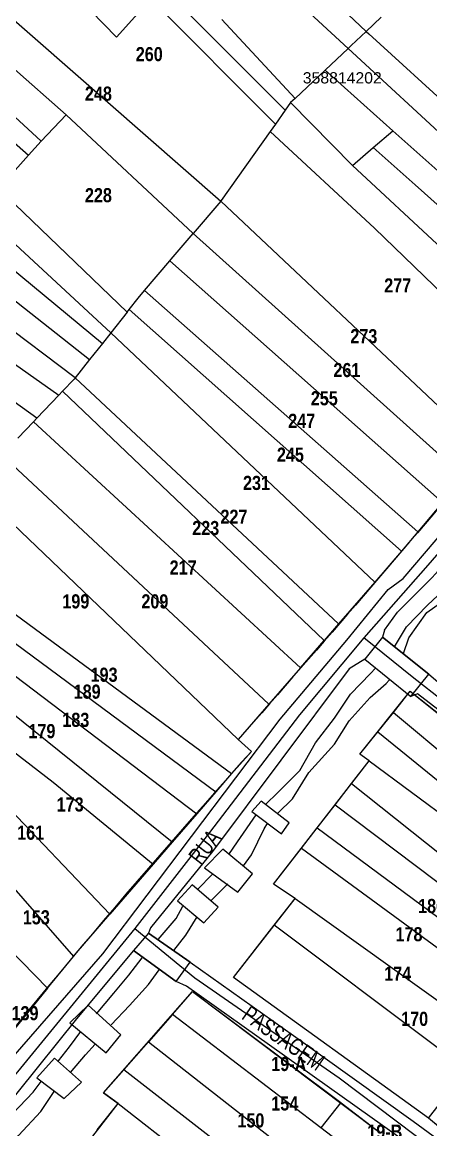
# Model space of a CAD drawing. Extents: x 199665 to 201826, y 4836581 to 4838476.
# Drawn here: x 200587.3 to 200659.7, y 4837009.5 to 4837205.9 of the extents above; entities that cross this region are included whole.
import ezdxf
from ezdxf.enums import TextEntityAlignment as Align

# ---------------------------------------------------------------- set-up
doc = ezdxf.new("R2010")
doc.units = 0
doc.header["$LTSCALE"] = 1.5
doc.header["$MEASUREMENT"] = 0
for name, color, linetype in [('CD-MALHA-LOTES', 40, 'CONTINUOUS'), ('CD_TXT_QUADRA', 7, 'CONTINUOUS'), ('HD-CANAIS', 7, 'CONTINUOUS'), ('RU-QUADRAS', 6, 'CONTINUOUS'), ('SV-EIXO-RUA-N-PAV', 6, 'CONTINUOUS'), ('SV-PONTE-BUEIRO', 249, 'CONTINUOUS'), ('SV-RUA-NAO-PAV-S-GUIA-C-GUIA', 7, 'CONTINUOUS'), ('SV-TXT-RUA-N-PAV-S-GUIA-C-GUIA', 7, 'CONTINUOUS'), ('SV-TXT-RUA-PAV-S-GUIA-C-GUIA', 7, 'CONTINUOUS'), ('Th_NmrPort', 1, 'CONTINUOUS')]:
    doc.layers.add(name, color=color, linetype=linetype)
doc.styles.add('3588-14-2D_TXT$0$ARIAL', font='ARIAL.TTF')
doc.styles.add('ARIAL', font='ARIAL.TTF')
doc.styles.add('MONOTXT', font='ARIAL.TTF', dxfattribs={"height": 0.2})
doc.styles.get("Standard").update_dxf_attribs({"font": 'swisscbo.ttf'})

msp = doc.modelspace()

# ---------------------------------------------------------------- linework, layer by layer
at = {"layer": 'CD-MALHA-LOTES', "linetype": 'Continuous'}
for p, q in [((200597.23, 4837252.8), (200648.22, 4837204.22)), ((200593.65, 4837248.64), (200645.05, 4837201.21)), ((200633.88, 4837190.24), (200588.1, 4837236.2)), ((200604.02, 4837203.22), (200579.72, 4837228.09)), ((200571.98, 4837218.39), (200622.49, 4837174.15)), ((200610.13, 4837209.95), (200632.14, 4837187.78)), ((200608.33, 4837207.97), (200604.02, 4837203.22)), ((200622.64, 4837206.33), (200635.64, 4837192.36)), ((200650.89, 4837206.77), (200648.22, 4837204.22)), ((200561.82, 4837205.65), (200588.44, 4837182.27)), ((200648.22, 4837204.22), (200645.59, 4837201.71)), ((200648.22, 4837204.22), (200648.68, 4837203.78)), ((200648.68, 4837203.78), (200695.41, 4837161.08)), ((200557.84, 4837200.65), (200605.89, 4837154.47)), ((200645.05, 4837201.21), (200640.97, 4837197.37)), ((200645.59, 4837201.71), (200645.05, 4837201.21)), ((200645.05, 4837201.21), (200665.19, 4837182.54)), ((200575.59, 4837198.73), (200590.65, 4837184.76)), ((200585.49, 4837197.94), (200595.08, 4837189.46)), ((200640.97, 4837197.37), (200635.64, 4837192.36)), ((200652.97, 4837186.6), (200640.97, 4837197.37)), ((200554.16, 4837196.04), (200602.98, 4837150.77)), ((200635.64, 4837192.36), (200634.85, 4837191.62)), ((200550.35, 4837191.27), (200601.52, 4837148.93)), ((200634.85, 4837191.62), (200633.88, 4837190.24)), ((200634.85, 4837191.62), (200645.83, 4837180.48)), ((200595.08, 4837189.46), (200590.65, 4837184.76)), ((200617.57, 4837168.39), (200595.08, 4837189.46)), ((200633.88, 4837190.24), (200632.14, 4837187.78)), ((200547.09, 4837187.18), (200599.25, 4837146.05)), ((200631.24, 4837186.51), (200622.57, 4837174.25)), ((200632.14, 4837187.78), (200631.24, 4837186.51)), ((200631.24, 4837186.51), (200649.72, 4837169.34)), ((200649.48, 4837183.66), (200652.97, 4837186.6)), ((200666.81, 4837174.27), (200652.97, 4837186.6)), ((200590.65, 4837184.76), (200588.44, 4837182.27)), ((200596.7, 4837142.81), (200543.66, 4837182.89)), ((200645.83, 4837180.48), (200649.48, 4837183.66)), ((200649.48, 4837183.66), (200656.91, 4837177.06)), ((200588.44, 4837182.27), (200586.09, 4837179.62)), ((200661.58, 4837165.8), (200645.83, 4837180.48)), ((200656.91, 4837177.06), (200681.09, 4837155.24)), ((200622.49, 4837174.15), (200617.57, 4837168.39)), ((200622.57, 4837174.25), (200622.49, 4837174.15)), ((200622.49, 4837174.15), (200669.4, 4837129.87)), ((200549.5, 4837170.98), (200593.79, 4837139.73)), ((200649.72, 4837169.34), (200663.77, 4837155.78)), ((200613.68, 4837163.85), (200617.57, 4837168.39)), ((200617.57, 4837168.39), (200665.54, 4837125.26)), ((200608.97, 4837158.28), (200613.45, 4837163.57)), ((200613.45, 4837163.57), (200613.68, 4837163.85)), ((200613.45, 4837163.57), (200661.72, 4837120.7)), ((200607.84, 4837156.95), (200608.97, 4837158.28)), ((200608.97, 4837158.28), (200657.37, 4837115.52)), ((200606.26, 4837154.94), (200607.84, 4837156.95)), ((200605.89, 4837154.47), (200602.98, 4837150.77)), ((200605.89, 4837154.47), (200606.26, 4837154.94)), ((200606.26, 4837154.94), (200654.49, 4837112.07)), ((200602.98, 4837150.77), (200601.52, 4837148.93)), ((200649.75, 4837106.6), (200602.98, 4837150.77)), ((200601.52, 4837148.93), (200599.25, 4837146.05)), ((200599.25, 4837146.05), (200596.7, 4837142.81)), ((200589.89, 4837135.65), (200580.7, 4837142.3)), ((200596.54, 4837142.61), (200594.46, 4837140.43)), ((200596.7, 4837142.81), (200596.54, 4837142.61)), ((200596.7, 4837142.81), (200643.34, 4837099.22)), ((200593.79, 4837139.73), (200589.89, 4837135.65)), ((200594.46, 4837140.43), (200593.79, 4837139.73)), ((200640.77, 4837096.24), (200594.46, 4837140.43)), ((200589.89, 4837135.65), (200589.31, 4837135.04)), ((200586.55, 4837132.15), (200589.31, 4837135.04)), ((200589.31, 4837135.04), (200636.57, 4837091.4)), ((200583.84, 4837129.03), (200630.98, 4837084.95)), ((200578.92, 4837123.38), (200625.55, 4837078.69)), ((200661.72, 4837120.7), (200657.37, 4837115.52)), ((200657.37, 4837115.52), (200654.49, 4837112.07)), ((200570.08, 4837112.72), (200624.4, 4837072.66)), ((200654.49, 4837112.07), (200649.75, 4837106.6)), ((200567.47, 4837109.53), (200621.58, 4837069.41)), ((200564.71, 4837106.15), (200618.25, 4837065.56)), ((200649.75, 4837106.6), (200643.34, 4837099.22)), ((200613.88, 4837060.52), (200561.71, 4837102.47)), ((200643.34, 4837099.22), (200640.77, 4837096.24)), ((200636.57, 4837091.4), (200640.77, 4837096.24)), ((200636.57, 4837091.4), (200630.98, 4837084.95)), ((200572.89, 4837086.58), (200592.77, 4837071.13)), ((200653.05, 4837083.53), (200655.99, 4837087.28)), ((200655.99, 4837087.28), (200673.29, 4837073.69)), ((200602.84, 4837047.78), (200567.49, 4837084.88)), ((200630.98, 4837084.95), (200625.55, 4837078.69)), ((200650.28, 4837080.07), (200653.05, 4837083.53)), ((200653.05, 4837083.53), (200670.05, 4837069.28)), ((200625.55, 4837078.69), (200627.92, 4837076.57)), ((200647.13, 4837076.14), (200650.28, 4837080.07)), ((200650.28, 4837080.07), (200667.62, 4837065.97)), ((200627.92, 4837076.57), (200626.14, 4837074.67)), ((200626.14, 4837074.67), (200624.4, 4837072.66)), ((200645.62, 4837070.89), (200648.76, 4837074.94)), ((200648.76, 4837074.94), (200647.13, 4837076.14)), ((200648.76, 4837074.94), (200663.73, 4837063.8)), ((200624.4, 4837072.66), (200621.58, 4837069.41)), ((200592.77, 4837071.13), (200610.49, 4837056.6)), ((200642.73, 4837067.16), (200645.62, 4837070.89)), ((200645.62, 4837070.89), (200676.35, 4837046.47)), ((200621.58, 4837069.41), (200618.25, 4837065.56)), ((200639.56, 4837063.08), (200642.73, 4837067.16)), ((200642.73, 4837067.16), (200676.01, 4837041.94)), ((200618.25, 4837065.56), (200613.88, 4837060.52)), ((200636.76, 4837059.47), (200639.56, 4837063.08)), ((200639.56, 4837063.08), (200672.96, 4837038.28)), ((200578.74, 4837060.4), (200596.37, 4837040.28)), ((200613.88, 4837060.52), (200610.49, 4837056.6)), ((200631.79, 4837053.05), (200636.76, 4837059.47)), ((200636.76, 4837059.47), (200670.17, 4837034.93)), ((200610.49, 4837056.6), (200602.84, 4837047.78)), ((200635.64, 4837050.52), (200631.79, 4837053.05)), ((200631.94, 4837045.78), (200635.64, 4837050.52)), ((200635.64, 4837050.52), (200665.41, 4837029.2)), ((200596.85, 4837040.86), (200602.84, 4837047.78)), ((200624.72, 4837036.52), (200631.94, 4837045.78)), ((200661.02, 4837023.93), (200631.94, 4837045.78)), ((200584.93, 4837041.67), (200591.81, 4837034.66)), ((200591.81, 4837034.66), (200596.37, 4837040.28)), ((200596.37, 4837040.28), (200596.85, 4837040.86)), ((200659.26, 4837011.57), (200682.1, 4837041.02)), ((200659.26, 4837011.57), (200624.72, 4837036.52)), ((200591.81, 4837034.66), (200580.11, 4837020.26)), ((200613.92, 4837029.97), (200617.49, 4837034.05)), ((200617.49, 4837034.05), (200643.73, 4837014.39)), ((200613.87, 4837029.92), (200609.65, 4837025.1)), ((200613.92, 4837029.97), (200613.87, 4837029.92)), ((200640.2, 4837009.89), (200613.92, 4837029.97)), ((200605.32, 4837020.16), (200609.65, 4837025.1)), ((200609.65, 4837025.1), (200638.77, 4837002.38)), ((200605.32, 4837020.16), (200601.73, 4837016.06)), ((200634.66, 4836997.36), (200605.32, 4837020.16)), ((200601.73, 4837016.06), (200604.28, 4837014.17)), ((200600.84, 4837009.82), (200604.28, 4837014.17)), ((200604.28, 4837014.17), (200621.7, 4837000.63)), ((200643.73, 4837014.39), (200640.2, 4837009.89)), ((200643.73, 4837014.39), (200643.81, 4837014.32)), ((200643.81, 4837014.32), (200650.65, 4837009.07)), ((200600.59, 4837009.5), (200600.84, 4837009.82)), ((200647.24, 4837004.51), (200640.2, 4837009.89)), ((200663.8, 4837007.82), (200659.26, 4837011.57))]:
    msp.add_line(p, q, dxfattribs=at)
at = {"layer": 'HD-CANAIS'}
for points in [[(200653.22, 4837095.17), (200655.34, 4837098.67), (200659.1, 4837102.52), (200662.77, 4837105.98), (200666.28, 4837110.62), (200668.89, 4837115.4), (200672.79, 4837119.15), (200674.4, 4837121.04)], [(200654.85, 4837093.93), (200655.76, 4837096.73), (200658.99, 4837101.25), (200663.61, 4837104.55), (200667.71, 4837109), (200671.58, 4837113.2), (200675.52, 4837117.08), (200677.17, 4837119.03)], [(200630.43, 4837067.28), (200632.54, 4837069.26), (200636.48, 4837073.24), (200639.24, 4837078.15), (200642.59, 4837082.49), (200645.44, 4837086.74), (200649, 4837090.43), (200649.9, 4837091.37)], [(200632.56, 4837065.68), (200635.2, 4837068.21), (200638.09, 4837072.87), (200642.64, 4837077.86), (200645.24, 4837082.01), (200648.93, 4837086.16), (200651.75, 4837088.67), (200652.29, 4837089.25)], [(200623.92, 4837058.32), (200625.44, 4837060.57), (200628.73, 4837065.34)], [(200626.52, 4837056.31), (200627.92, 4837058.25), (200630.18, 4837062.87), (200630.8, 4837063.94)], [(200618.35, 4837052.11), (200621.03, 4837054.87)], [(200620.71, 4837050.1), (200623.7, 4837053.13)], [(200611.41, 4837043.25), (200614.58, 4837046.98), (200615.78, 4837049.18)], [(200614.17, 4837041.3), (200616.29, 4837044.02), (200618.27, 4837047.26)], [(200600.47, 4837030.08), (200603.56, 4837033.74), (200606.2, 4837036.96), (200608.56, 4837040.02)], [(200603.08, 4837028.11), (200606.33, 4837031.55), (200609.65, 4837035.31), (200611.56, 4837037.86)], [(200593.71, 4837021.73), (200595.69, 4837024.22), (200597.67, 4837026.96)], [(200595.88, 4837019.69), (200598.52, 4837022.82), (200600.21, 4837024.73)], [(200577.41, 4837000.95), (200577.95, 4837002.26), (200580.09, 4837005.58), (200582.17, 4837008.26), (200585.59, 4837012.35), (200589.23, 4837016.18), (200590.66, 4837018.1)], [(200579.55, 4836998.67), (200580.6, 4836999.61), (200583.58, 4837004.22), (200586.66, 4837008.54), (200590.61, 4837012.76), (200592.95, 4837016.32)]]:
    msp.add_lwpolyline(points, dxfattribs=at)
at = {"layer": 'RU-QUADRAS', "color": 6, "linetype": 'Continuous'}
msp.add_lwpolyline([(200738.45, 4837215.58), (200712.56, 4837181.81, -0.009965), (200625.55, 4837078.69), (200627.92, 4837076.57, 0.01898), (200565.09, 4837001.43), (200528.7, 4837033.82), (200532.07, 4837038.12), (200510.69, 4837056.95), (200507.34, 4837053.24), (200500.65, 4837060), (200503.85, 4837063.64), (200500.24, 4837066.5), (200496.43, 4837062.16), (200485.9, 4837071.55), (200489.25, 4837075.36), (200468.99, 4837094.51), (200495.1, 4837122.54), (200509.64, 4837139.87), (200541.52, 4837184.87), (200543.66, 4837182.89), (200579.72, 4837228.09)], format="xyb", dxfattribs=at)
msp.add_lwpolyline([(200624.72, 4837036.52), (200635.64, 4837050.52), (200631.79, 4837053.05), (200648.76, 4837074.94), (200647.13, 4837076.14), (200655.99, 4837087.28), (200705.72, 4837047.39), (200710.43, 4837044.26), (200709.58, 4837042.97), (200770.43, 4836997.4), (200737.53, 4836953.01, 0.024811), (200702.89, 4836979.18), (200703.37, 4836979.85), (200693.11, 4836987.47), (200692.32, 4836986.38), (200687.41, 4836989.67), (200688.39, 4836991.02), (200668.26, 4837004.15), (200659.26, 4837011.57)], format="xyb", close=True, dxfattribs=at)
msp.add_lwpolyline([(200587.43, 4836992.41), (200604.28, 4837014.17), (200601.73, 4837016.06), (200617.49, 4837034.05), (200650.65, 4837009.07)], dxfattribs=at)
at = {"layer": 'SV-EIXO-RUA-N-PAV'}
for points in [[(200816.82, 4837306.62), (200813.51, 4837298.85), (200801.39, 4837284.83), (200790.4, 4837269.68), (200781.69, 4837259.83), (200771.84, 4837246.57), (200757.82, 4837229.52), (200737.37, 4837204.14), (200721.83, 4837184.82), (200707.3, 4837168.3), (200705.16, 4837165.88), (200685.46, 4837141.25), (200681.19, 4837136.06), (200667.3, 4837119), (200659.14, 4837109.62), (200647.84, 4837096.75), (200636.4, 4837083.1), (200620.49, 4837062.26), (200607.23, 4837045.22), (200565.37, 4836994.07)], [(200781.37, 4836989.86), (200765.7, 4837004.7), (200727.2, 4837034.21), (200714.63, 4837044.49), (200699.38, 4837056.97), (200673.53, 4837076.36), (200656.38, 4837089.85), (200647.84, 4837096.75)], [(200607.23, 4837045.22), (200617.87, 4837036.48), (200643.46, 4837018.76), (200677.31, 4836993.17), (200721.41, 4836961.28), (200743.95, 4836943.57)]]:
    msp.add_lwpolyline(points, dxfattribs=at)
at = {"layer": 'SV-PONTE-BUEIRO'}
for points in [[(200659.33, 4837090.28), (200651.13, 4837096.85), (200647.99, 4837092.98), (200656.11, 4837086.33)], [(200634.59, 4837063.95), (200629.62, 4837067.79), (200627.96, 4837065.93), (200633.21, 4837062.01)], [(200628.08, 4837054.89), (200622.85, 4837059.26), (200619.57, 4837055.94), (200625.51, 4837051.66)], [(200617.41, 4837052.97), (200614.83, 4837050.11), (200619.45, 4837046.19), (200622.03, 4837048.97)], [(200617.05, 4837039.22), (200609.66, 4837044.39), (200607, 4837041.29), (200614.55, 4837035.83)], [(200604.8, 4837026.35), (200599.02, 4837031.61), (200595.73, 4837028.5), (200602.16, 4837023.19)], [(200597.79, 4837018), (200593.05, 4837022.21), (200589.9, 4837018.72), (200594.73, 4837015.06)]]:
    msp.add_lwpolyline(points, close=True, dxfattribs=at)
at = {"layer": 'SV-RUA-NAO-PAV-S-GUIA-C-GUIA'}
for points in [[(200651.5, 4837098.09), (200653.79, 4837101.26), (200659.91, 4837107.45), (200668.41, 4837116.88), (200702.94, 4837087.6), (200708.38, 4837082.99), (200715.7, 4837076.78), (200717.79, 4837079.29), (200713.97, 4837082.39), (200709.84, 4837085.73), (200706.32, 4837088.57), (200703.15, 4837091.14), (200699.64, 4837093.98), (200696.93, 4837096.17), (200693.03, 4837099.33), (200669.65, 4837118.25), (200671.86, 4837120.7), (200689.56, 4837144.18), (200707.25, 4837165.25), (200728.96, 4837189.88), (200753.75, 4837222.45)], [(200563.16, 4836999.22), (200565.02, 4836999.52), (200566.88, 4837000.89), (200601.57, 4837040.74), (200633.01, 4837082.34), (200644.82, 4837096.32), (200652.12, 4837105.28), (200654.75, 4837107.24), (200666.49, 4837120.94), (200686.62, 4837145.48), (200705.44, 4837168.51), (200722.13, 4837187.66), (200729.58, 4837196.67), (200741.84, 4837212.41)], [(200651.5, 4837098.09), (200651.13, 4837096.85), (200659.33, 4837090.28), (200674.14, 4837077.59)], [(200647.99, 4837092.98), (200645.21, 4837091.23), (200621, 4837058.84), (200610.05, 4837045.34), (200609.66, 4837044.39), (200617.05, 4837039.22), (200635.38, 4837026.24), (200656.57, 4837011.06), (200687.6, 4836988.28), (200708.63, 4836973.08), (200730.49, 4836957.01), (200738.06, 4836950.45), (200739.96, 4836949.42), (200741.28, 4836950.26)], [(200773.56, 4836989.72), (200773.13, 4836993.9), (200771.42, 4836996.46), (200766.63, 4837001.32), (200724.83, 4837033.32), (200688.39, 4837062.89), (200657.34, 4837086.81), (200656.11, 4837086.33)], [(200736.48, 4836944.56), (200734.71, 4836947.63), (200732.13, 4836950.03), (200697.21, 4836977.04), (200656.44, 4837006.54), (200616.4, 4837035.02), (200614.55, 4837035.83), (200607, 4837041.29), (200596.92, 4837029.2), (200576.18, 4837003.45), (200570.96, 4836996.38), (200570.43, 4836994.49), (200570.26, 4836992.87)]]:
    msp.add_lwpolyline(points, dxfattribs=at)

# ---------------------------------------------------------------- texts
at = {"layer": 'CD_TXT_QUADRA', "color": 7, "linetype": 'Continuous', "style": 'MONOTXT'}
msp.add_text('358814202', height=2, dxfattribs=at).set_placement((200637, 4837195))
at = {"layer": 'SV-TXT-RUA-N-PAV-S-GUIA-C-GUIA', "style": 'ARIAL', "width": 0.7}
msp.add_text('RUA', height=3, rotation=52, dxfattribs=at).set_placement((200618.92, 4837056.32))
at = {"layer": 'SV-TXT-RUA-PAV-S-GUIA-C-GUIA', "style": '3588-14-2D_TXT$0$ARIAL', "width": 0.7}
msp.add_text('PASSAGEM', height=3, rotation=325, dxfattribs=at).set_placement((200625.99, 4837029.3))
at = {"layer": 'Th_NmrPort', "color": 1}
for s, p in [('260', (200607.42, 4837200.2)), ('248', (200598.42, 4837193.2)), ('228', (200598.42, 4837175.2)), ('277', (200651.42, 4837159.2)), ('273', (200645.42, 4837150.2)), ('261', (200642.42, 4837144.2)), ('255', (200638.42, 4837139.2)), ('247', (200634.42, 4837135.2)), ('245', (200632.42, 4837129.2)), ('231', (200626.42, 4837124.2)), ('227', (200622.42, 4837118.2)), ('223', (200617.42, 4837116.2)), ('217', (200613.42, 4837109.2)), ('199', (200594.42, 4837103.2)), ('209', (200608.42, 4837103.2)), ('193', (200599.42, 4837090.2)), ('189', (200596.42, 4837087.2)), ('183', (200594.42, 4837082.2)), ('179', (200588.42, 4837080.2)), ('173', (200593.42, 4837067.2)), ('161', (200586.42, 4837062.2)), ('186', (200657.42, 4837049.2)), ('153', (200587.42, 4837047.2)), ('178', (200653.42, 4837044.2)), ('174', (200651.42, 4837037.2)), ('139', (200585.42, 4837030.2)), ('170', (200654.42, 4837029.2)), ('19-A', (200631.42, 4837021.2)), ('154', (200631.42, 4837014.2)), ('150', (200625.42, 4837011.2)), ('19-B', (200648.42, 4837009.2))]:
    msp.add_text(s, height=2.5, dxfattribs=at).set_placement(p, align=Align.MIDDLE_LEFT)

doc.saveas('drawing.dxf')
